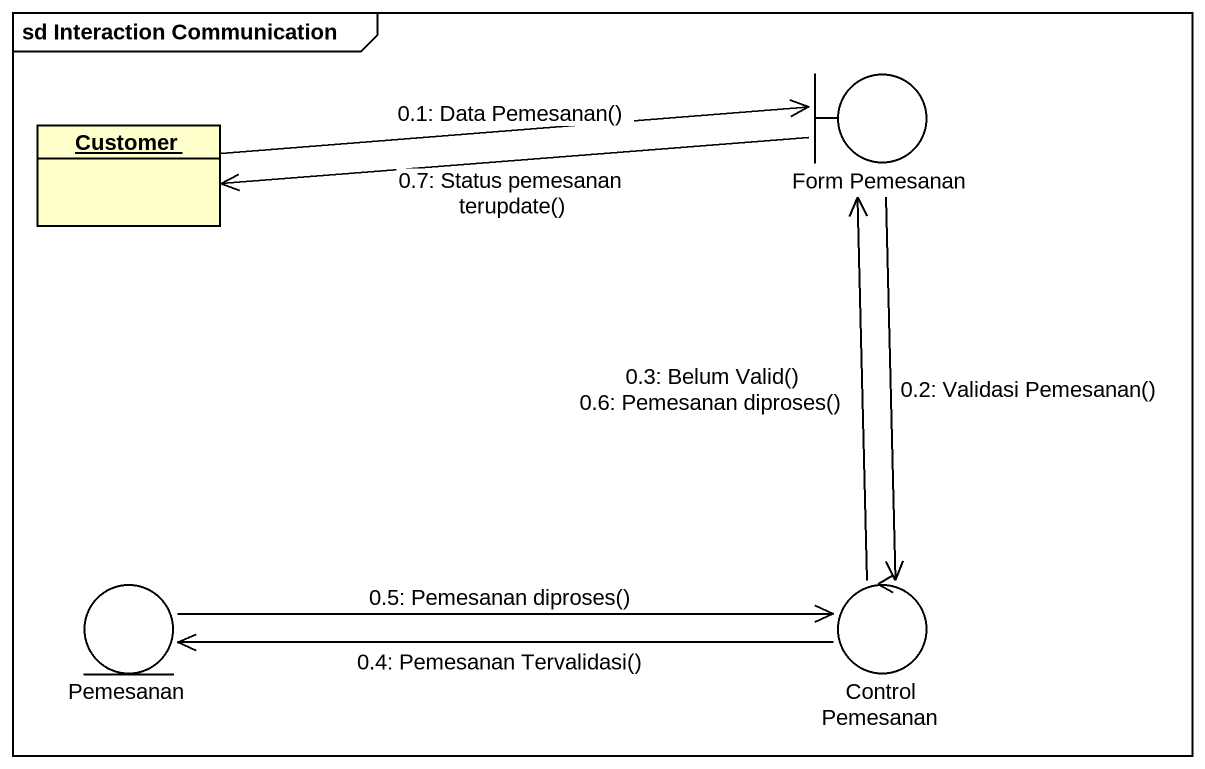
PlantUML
@startuml
mainframe sd Interaction Communication
allowmixing
hide circle
hide empty members
object Customer
boundary "Form Pemesanan" as Form_Pemesanan
entity Pemesanan
control "Control Pemesanan" as Control_Pemesanan
Customer -right-> Form_Pemesanan : 0.1: Data Pemesanan()
Form_Pemesanan --> Control_Pemesanan : 0.2: Validasi Pemesanan()
Control_Pemesanan -up-> Form_Pemesanan : 0.3: Belum Valid()\n0.6: Pemesanan diproses()
Control_Pemesanan -left-> Pemesanan : 0.4: Pemesanan Tervalidasi()
Pemesanan -right-> Control_Pemesanan : 0.5: Pemesanan diproses()
Form_Pemesanan -left-> Customer : 0.7: Status pemesanan terupdate()
@enduml
